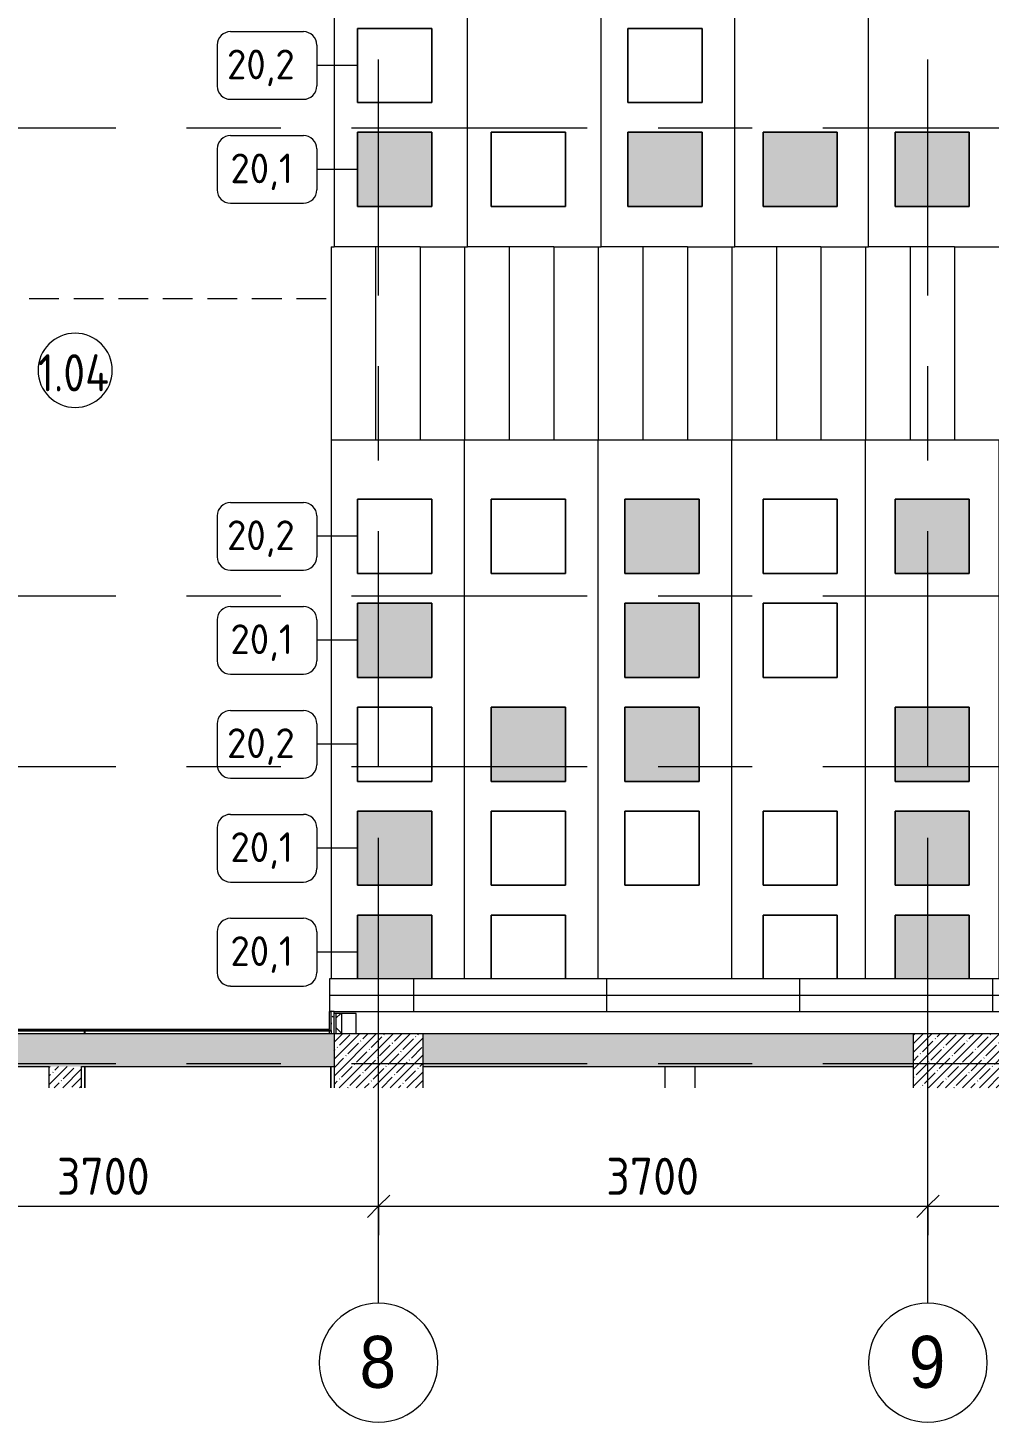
# Model space of a CAD drawing. Header units: millimetres. Extents: x -3724 to 231642, y -8553 to 29017.
# Drawn here: x 217561 to 224035, y 12586 to 21973 of the extents above; entities that cross this region are included whole.
import ezdxf

# ---------------------------------------------------------------- set-up
doc = ezdxf.new("R2010")
doc.units = ezdxf.units.MM
doc.linetypes.add('ADSK_Штрих_ш2 п1', pattern=[300, 200, -100])
doc.linetypes.add('Осевая', pattern=[3175, 635, -476.25, 1587.5, -476.25])
for name, color, linetype, lineweight in [('A-ANNO-DIMS', 7, 'Continuous', 9), ('A-ANNO-DIMS-100', 7, 'Continuous', 9), ('A-AREA-IDEN', 7, 'Continuous', 9), ('A-DETL-1', 7, 'ADSK_Штрих_ш2 п1', 9), ('A-WALL', 7, 'Continuous', 9), ('I-FURN-IDEN', 7, 'Continuous', 9), ('I-WALL', 7, 'Continuous', 9), ('S-COLS', 7, 'Continuous', 9), ('S-STRS', 7, 'Continuous', 13), ('S-STRS-1', 7, 'Continuous', 9), ('Оси', 7, 'Continuous', 9), ('Оси-1', 7, 'Continuous', 20), ('Оси-2', 7, 'Осевая', 9)]:
    doc.layers.add(name, color=color, linetype=linetype, lineweight=lineweight)
for name, color, linetype, lineweight, true_color in [('A-WALL-1', 9, 'Continuous', 9, 0x808080), ('A-WALL-FNSH-1', 9, 'Continuous', 9, 0x808080), ('A-WALL-PATT-1', 7, 'Continuous', 9, 0x787878), ('I-FURN-4', 7, 'Continuous', 13, 0x214343), ('I-FURN-6', 7, 'Continuous', 13, 0xa8c4c4)]:
    doc.layers.add(name, color=color, linetype=linetype, lineweight=lineweight, true_color=true_color)
doc.layers.add('I-FURN-5', color=7, linetype='Continuous', lineweight=13, true_color=0xa4d9d9, transparency=1)
doc.styles.add('Arial', font='arial.ttf', dxfattribs={"width": 0.9, "height": 350})
doc.styles.add('GOST Common', font='GOST_Common.ttf', dxfattribs={"height": 200})
doc.styles.add('GOST Common_1', font='GOST_Common.ttf', dxfattribs={"width": 0.9, "height": 250})
doc.styles.add('ISOCPEUR', font='isocpeur.ttf', dxfattribs={"width": 0.9, "height": 250})
doc.dimstyles.new('ISO-2_5_0_9К_БОЛЬШОЙ', dxfattribs={"dimscale": 304.8, "dimtxt": 248.995294, "dimasz": 0.492126, "dimexe": 0.393701, "dimexo": 0.984252, "dimgap": 0, "dimtad": 1, "dimdec": 0, "dimrnd": 10, "dimzin": 0, "dimdsep": 46, "dimtxsty": 'ISOCPEUR', "dimblk1": 'OBLIQUE', "dimblk2": 'OBLIQUE', "dimsah": 1, "dimcen": 0.09, "dimdle": 0.393701, "dimazin": 0, "dimtfac": 1, "dimtdec": 4, "dimtix": 1, "dimtmove": 0, "dimatfit": 3, "dimfxl": 1, "dimtvp": 1, "dimtolj": 1, "dimtzin": 0, "dimarcsym": 2})
pattern_1 = [(45, (197712.85, 0), (-57.02463, 57.02463), []), (45, (197769.88, 0), (-57.02463, 57.02463), [100.806, -20.161, 3.353, -16.808])]

# ---------------------------------------------------------------- blocks, each defined once
blk = doc.blocks.new('BSC_Колонна _Прямоугольная - 600х600-V291-План мебели_ фрагмент 1')
at = {"layer": 'S-COLS'}
h = blk.add_hatch(dxfattribs=at)
h.set_pattern_fill('FP_12', color=256, style=0, pattern_type=2)
h.set_pattern_definition([(45, (-26110, -14900), (-57.02463, 57.02463), []), (45, (-26052.975, -14900), (-57.02463, 57.02463), [100.806, -20.161, 3.353, -16.808])])
h.paths.add_polyline_path([(300, -63.5), (300, 300), (-300, 300), (-300, -63.5)])
for p, q in [((300, 300), (-300, 300)), ((-300, 300), (-300, -63.5)), ((300, -63.5), (300, 300))]:
    blk.add_line(p, q, dxfattribs=at)
blk = doc.blocks.new('Перекрытия 3 - Перекрытия 4-20977624-План мебели_ фрагмент 1')
at = {"layer": 'S-STRS'}
for p, q in [((21910, 26131.1), (21910, 20500)), ((22810, 20500), (22810, 26131.1)), ((23710, 20500), (23710, 26131.1)), ((24610, 20500), (24610, 26131.1)), ((25510, 20500), (25510, 26131.1)), ((26410, 20500), (26410, 26131.1)), ((27310, 20500), (27310, 26131.1)), ((28210, 20500), (28210, 26131.1)), ((29110, 20500), (29110, 26131.1)), ((30010, 22600), (30010, 26131.1)), ((30010, 20500), (30010, 22000)), ((22490, 20500), (21910, 20500)), ((23390, 20500), (22810, 20500)), ((24290, 20500), (23710, 20500)), ((25190, 20500), (24610, 20500)), ((26090, 20500), (25510, 20500)), ((26990, 20500), (26410, 20500)), ((27890, 20500), (27310, 20500)), ((28790, 20500), (28210, 20500)), ((29690, 20500), (29110, 20500)), ((30449, 20500), (30010, 20500))]:
    blk.add_line(p, q, dxfattribs=at)
blk = doc.blocks.new('BSC_Колонна _Прямоугольная - 600х600-V298-План мебели_ фрагмент 1')
at = {"layer": 'S-COLS'}
h = blk.add_hatch(dxfattribs=at)
h.set_pattern_fill('FP_70', color=256, style=0, pattern_type=2)
h.set_pattern_definition([(45, (-22210, -14900), (-57.02463, 57.02463), []), (45, (-22152.975, -14900), (-57.02463, 57.02463), [100.806, -20.161, 3.353, -16.808])])
h.paths.add_polyline_path([(-300, -63.5), (300, -63.5), (300, 300), (-300, 300), (-300, 80)])
for p, q in [((300, 300), (-300, 300)), ((-300, 300), (-300, -63.5)), ((300, -63.5), (300, 300))]:
    blk.add_line(p, q, dxfattribs=at)
blk = doc.blocks.new('Подушка 500500  - Подушка 500500 -30734744-План мебели_ фрагмент 1')
at = {"layer": 'I-FURN-5'}
blk.add_hatch(color=256, dxfattribs=at).paths.add_polyline_path([(-250, -250), (250, -250), (250, 250), (-250, 250)])
at = {"layer": 'I-FURN-4'}
for p, q in [((250, 250), (-250, 250)), ((-250, 250), (-250, -250)), ((-250, -250), (-250, 250)), ((-250, 250), (250, 250)), ((250, -250), (250, 250)), ((250, 250), (250, -250)), ((-250, -250), (250, -250)), ((250, -250), (-250, -250))]:
    blk.add_line(p, q, dxfattribs=at)
blk = doc.blocks.new('Подушка 500500  - Подушка 500х500 _второго цвета_-30765996-План мебели_ фрагмент 1')
at = {"layer": 'I-FURN-6'}
for p, q in [((250, 250), (-250, 250)), ((-250, 250), (-250, -250)), ((-250, -250), (-250, 250)), ((-250, 250), (250, 250)), ((250, -250), (250, 250)), ((250, 250), (250, -250)), ((-250, -250), (250, -250)), ((250, -250), (-250, -250))]:
    blk.add_line(p, q, dxfattribs=at)
blk = doc.blocks.new('Подушка 500500  - Подушка 500500 -V301-План мебели_ фрагмент 1')
at = {"layer": 'I-FURN-5'}
blk.add_hatch(color=256, dxfattribs=at).paths.add_polyline_path([(250, -180), (250, 250), (-250, 250), (-250, -180)])
at = {"layer": 'I-FURN-4'}
for p, q in [((250, 250), (-250, 250)), ((-250, 250), (-250, -180)), ((-250, -180), (-250, 250)), ((-250, 250), (250, 250)), ((250, -180), (250, 250)), ((250, 250), (250, -180))]:
    blk.add_line(p, q, dxfattribs=at)
blk = doc.blocks.new('Подушка 500500  - Подушка 500х500 _второго цвета_-V302-План мебели_ фрагмент 1')
at = {"layer": 'I-FURN-6'}
for p, q in [((250, 250), (-250, 250)), ((-250, 250), (-250, -180)), ((-250, -180), (-250, 250)), ((-250, 250), (250, 250)), ((250, -180), (250, 250)), ((250, 250), (250, -180))]:
    blk.add_line(p, q, dxfattribs=at)
blk = doc.blocks.new('Перекрытия 2 - Перекрытия 4-32990152-План мебели_ фрагмент 1')
at = {"layer": 'S-STRS'}
for p, q in [((21910, 19180), (22510, 19180)), ((21910, 19180), (21910, 15550)), ((22810, 19180), (23410, 19180)), ((22810, 15550), (22810, 19180)), ((23710, 19180), (24310, 19180)), ((23710, 15550), (23710, 19180)), ((24610, 19180), (25210, 19180)), ((24610, 15550), (24610, 19180)), ((25510, 19180), (26110, 19180)), ((25510, 15550), (25510, 19180)), ((26410, 19180), (27010, 19180)), ((26410, 15550), (26410, 19180)), ((27310, 19180), (27910, 19180)), ((27310, 15550), (27310, 19180)), ((28210, 19180), (28810, 19180)), ((28210, 15550), (28210, 19180)), ((29110, 19180), (29710, 19180)), ((29110, 15550), (29110, 19180)), ((30010, 19180), (30610, 19180)), ((30010, 15550), (30010, 19180)), ((30610, 18430), (30610, 19180)), ((30610, 15550), (30610, 17830))]:
    blk.add_line(p, q, dxfattribs=at)
blk = doc.blocks.new('Стены наклон_ амфитеатр - Стены наклон_ амфитеатр-32992696-План мебели_ фрагмент 1')
at = {"layer": 'A-WALL-PATT-1'}
h = blk.add_hatch(dxfattribs=at)
h.set_pattern_fill('FP_218', color=256, style=0, pattern_type=2)
h.set_pattern_definition([(180, (26460, 15460), (-4e-13, -3050), []), (270, (26460, 15460), (1300, 8e-14), [])])
h.paths.add_polyline_path([(21879, 15350), (31041, 15350), (31041, 15570), (21879, 15570)])
at = {"layer": 'A-WALL'}
for p, q in [((31041, 15570), (21879, 15570)), ((21879, 15570), (21879, 15350)), ((31041, 15350), (31041, 15570)), ((21879, 15350), (21890, 15350)), ((31030, 15350), (31041, 15350))]:
    blk.add_line(p, q, dxfattribs=at)
blk = doc.blocks.new('Ось сетки - D8-29747960-План мебели_ фрагмент 1')
at = {"layer": 'Оси-1'}
for start, end in [(360, 180), (180, 360)]:
    blk.add_arc((0, 0), 4, start, end, dxfattribs=at)
blk = doc.blocks.new('DIMBLOCK135-План мебели_ фрагмент 1')
at = {"layer": 'A-ANNO-DIMS-100'}
for p, q in [((216222.9, 13845.3), (216222.9, 14159.3)), ((219922.9, 13845.3), (219922.9, 14159.3)), ((216222.9, 14039.3), (219922.9, 14039.3)), ((216222.9, 14039.3), (216222.9, 13845.3)), ((219922.9, 14039.3), (219922.9, 13845.3))]:
    blk.add_line(p, q, dxfattribs=at)
at = {"layer": 'A-ANNO-DIMS-100', "lineweight": 20}
for p, q in [((216222.9, 14039.3), (216297.9, 14114.3)), ((219922.9, 14039.3), (219997.9, 14114.3)), ((216222.9, 14039.3), (216147.9, 13964.3)), ((219922.9, 14039.3), (219847.9, 13964.3))]:
    blk.add_line(p, q, dxfattribs=at)
at = {"layer": 'A-ANNO-DIMS-100', "color": 0, "insert": (217756.8, 14365.9), "char_height": 250, "width": 758.478, "attachment_point": 1, "line_spacing_factor": 1.149209, "style": 'ISOCPEUR'}
blk.add_mtext('3700', dxfattribs=at)
blk = doc.blocks.new('_Oblique')
at = {"color": 0, "linetype": 'ByBlock', "lineweight": -2}
blk.add_line((-0.5, -0.5), (0.5, 0.5), dxfattribs=at)
blk = doc.blocks.new('DIMBLOCK136-План мебели_ фрагмент 1')
at = {"layer": 'A-ANNO-DIMS-100'}
for p, q in [((219922.9, 13845.3), (219922.9, 14159.3)), ((223622.9, 13845.3), (223622.9, 14159.3)), ((219922.9, 14039.3), (223622.9, 14039.3)), ((219922.9, 14039.3), (219922.9, 13845.3)), ((223622.9, 14039.3), (223622.9, 13845.3))]:
    blk.add_line(p, q, dxfattribs=at)
at = {"layer": 'A-ANNO-DIMS-100', "lineweight": 20}
for p, q in [((219922.9, 14039.3), (219997.9, 14114.3)), ((223622.9, 14039.3), (223697.9, 14114.3)), ((219922.9, 14039.3), (219847.9, 13964.3)), ((223622.9, 14039.3), (223547.9, 13964.3))]:
    blk.add_line(p, q, dxfattribs=at)
at = {"layer": 'A-ANNO-DIMS-100', "color": 0, "insert": (221456.8, 14365.9), "char_height": 250, "width": 758.478, "attachment_point": 1, "line_spacing_factor": 1.149209, "style": 'ISOCPEUR'}
blk.add_mtext('3700', dxfattribs=at)
blk = doc.blocks.new('DIMBLOCK137-План мебели_ фрагмент 1')
at = {"layer": 'A-ANNO-DIMS-100'}
for p, q in [((223622.9, 13845.3), (223622.9, 14159.3)), ((227322.9, 13845.3), (227322.9, 14159.3)), ((223622.9, 14039.3), (227322.9, 14039.3)), ((223622.9, 14039.3), (223622.9, 13845.3)), ((227322.9, 14039.3), (227322.9, 13845.3))]:
    blk.add_line(p, q, dxfattribs=at)
at = {"layer": 'A-ANNO-DIMS-100', "lineweight": 20}
for p, q in [((223622.9, 14039.3), (223697.9, 14114.3)), ((227322.9, 14039.3), (227397.9, 14114.3)), ((223622.9, 14039.3), (223547.9, 13964.3)), ((227322.9, 14039.3), (227247.9, 13964.3))]:
    blk.add_line(p, q, dxfattribs=at)
at = {"layer": 'A-ANNO-DIMS-100', "color": 0, "insert": (225156.8, 14365.9), "char_height": 250, "width": 758.478, "attachment_point": 1, "line_spacing_factor": 1.149209, "style": 'ISOCPEUR'}
blk.add_mtext('3700', dxfattribs=at)
blk = doc.blocks.new('Марка_Помещения - Номер-25198446-План мебели_ фрагмент 1')
at = {"layer": 'A-AREA-IDEN'}
for start, end in [(360, 180), (180, 360)]:
    blk.add_arc((0, 0), 2.5, start, end, dxfattribs=at)
blk = doc.blocks.new('Марка_Мебель - В прямоуг_Balcon_Марка-25523697-План мебели_ фрагмент 1')
at = {"layer": 'I-FURN-IDEN'}
for p, q in [((-2.455, 2.278), (2.455, 2.278)), ((-3.355, 1.378), (-3.355, -1.384)), ((3.355, 1.378), (3.355, -1.378)), ((-2.461, -2.278), (2.455, -2.278))]:
    blk.add_line(p, q, dxfattribs=at)
for centre, radius, start, end in [((-2.455, 1.378), 0.9, 90, 180), ((2.455, 1.378), 0.9, 0, 90), ((-2.461, -1.384), 0.893, 180, 270), ((2.455, -1.378), 0.9, 270, 0)]:
    blk.add_arc(centre, radius, start, end, dxfattribs=at)

msp = doc.modelspace()

# ---------------------------------------------------------------- hatches: boundary and pattern name
at = {"layer": 'I-WALL'}
h = msp.add_hatch(dxfattribs=at)
h.set_pattern_fill('FP_103', color=256, style=0, pattern_type=2)
h.set_pattern_definition([(0, (197712.853, 0), (121.92, 30.48), [10.058, -81.382, 10.058, -81.382, -487.68]), (0, (197712.853, 0), (121.92, 30.48), [-182.88, 10.058, -172.822, 10.058, -81.382, -213.36]), (0, (197712.853, 0), (121.92, 30.48), [-457.2, 10.058, -50.902, 10.058, -142.342]), (120, (197758.573, 15.24), (-87.356454, 90.345817), [10.058, -81.382, 10.058, -81.382, -487.68]), (120, (197758.573, 15.24), (-87.356454, 90.345817), [-182.88, 10.058, -172.822, 10.058, -81.382, -213.36]), (120, (197758.573, 15.24), (-87.356454, 90.345817), [-457.2, 10.058, -50.902, 10.058, -142.342]), (240, (197773.813, 76.2), (-34.563546, -120.825817), [10.058, -81.382, 10.058, -81.382, -487.68]), (240, (197773.813, 76.2), (-34.563546, -120.825817), [-182.88, 10.058, -172.822, 10.058, -81.382, -213.36]), (240, (197773.813, 76.2), (-34.563546, -120.825817), [-457.2, 10.058, -50.902, 10.058, -142.342])])
h.paths.add_polyline_path([(219603.2, 15200), (219622.9, 15200), (219622.9, 15350), (219602.9, 15350), (219602.9, 15200)])
h = msp.add_hatch(dxfattribs=at)
h.set_pattern_fill('FP_117', color=256, style=0, pattern_type=2)
h.set_pattern_definition([(135, (197712.85, 0), (-84.8528, -84.8528), []), (225, (197712.85, 0), (84.8528, -84.8528), [])])
h.paths.add_polyline_path([(219672.9, 15200), (219672.9, 15337), (219635.9, 15337), (219635.9, 15200)])
h = msp.add_hatch(dxfattribs=at)
h.set_pattern_fill('FP_1', color=256, style=0, pattern_type=2)
h.set_pattern_definition(pattern_1)
h.paths.add_polyline_path([(219622.9, 14980), (219622.9, 15200), (216423.1, 15200), (216423.1, 14980), (218948.1, 14980)])
h.paths.add_polyline_path([(228502.9, 14980), (228502.9, 15200), (228322.9, 15200), (228322.9, 14980)])
h.paths.add_polyline_path([(223522.9, 14980), (223522.9, 15200), (220222.9, 15200), (220222.9, 14980), (221486.6, 14980)])
h.paths.add_polyline_path([(227722.9, 14980), (227722.9, 15200), (224122.9, 15200), (224122.9, 14980), (226563.7, 14980)])
h.paths.add_polyline_path([(215299, 14980), (215823.1, 14980.3), (215823.1, 15200), (212032.9, 15199.1), (212032.9, 14980), (215140.4, 14980)])
h = msp.add_hatch(dxfattribs=at)
h.set_pattern_fill('FP_1', color=256, style=0, pattern_type=2)
h.set_pattern_definition(pattern_1)
h.paths.add_polyline_path([(217922.9, 14836.5), (217922.9, 14980), (217702.9, 14980), (217702.9, 14836.5)])

# ---------------------------------------------------------------- linework, layer by layer
at = {"layer": 'A-DETL-1'}
msp.add_line((214270.5, 20150), (219570.5, 20150), dxfattribs=at)
at = {"layer": 'A-WALL'}
for p, q in [((219635.9, 15337), (219635.9, 15200)), ((219672.9, 15337), (219672.9, 15200))]:
    msp.add_line(p, q, dxfattribs=at)
at = {"layer": 'A-WALL-1'}
for p, q in [((219622.9, 15350), (219602.9, 15350)), ((219622.9, 15200), (219622.9, 15350)), ((219772.9, 15337), (219622.9, 15337)), ((219772.9, 15200), (219772.9, 15337)), ((219602.9, 15222), (219602.9, 15200)), ((219622.9, 15200), (216423.1, 15200)), ((223522.9, 15200), (220222.9, 15200)), ((216423.1, 14980), (217702.9, 14980)), ((217702.9, 14980), (217702.9, 14836.5)), ((217922.9, 14980), (219622.9, 14980)), ((217922.9, 14836.5), (217922.9, 14980)), ((220222.9, 14980), (223522.9, 14980))]:
    msp.add_line(p, q, dxfattribs=at)
at = {"layer": 'A-WALL-FNSH-1'}
for p, q in [((219602.9, 15352), (219600.9, 15352)), ((219600.9, 15352), (219600.9, 15222)), ((219602.9, 15222), (219602.9, 15352)), ((219600.9, 15222), (211643.1, 15222)), ((211643.1, 15220), (219602.9, 15220))]:
    msp.add_line(p, q, dxfattribs=at)
at = {"layer": 'I-FURN-IDEN'}
for p, q in [((219781.9, 21720), (219507, 21720)), ((219781.9, 21020), (219507, 21020)), ((219781.9, 18550), (219507, 18550)), ((219781.9, 17850), (219507, 17850)), ((219781.9, 17150), (219507, 17150)), ((219781.9, 16450), (219507, 16450)), ((219781.9, 15750), (219507, 15750))]:
    msp.add_line(p, q, dxfattribs=at)
at = {"layer": 'I-WALL'}
for p, q in [((219591.9, 15231), (219591.9, 15350)), ((219622.9, 15350), (228322.9, 15350)), ((219591.9, 15220), (211643.1, 15220)), ((211644.1, 15231), (219591.9, 15231)), ((217942.9, 15200), (217942.9, 15220)), ((217943.9, 15220), (217943.9, 15200)), ((219591.9, 15200), (219591.9, 15220)), ((217942.9, 14980), (217942.9, 14836.5)), ((217943.9, 14980), (217943.9, 14836.5)), ((219601.9, 14836.5), (219601.9, 14980)), ((219602.9, 14836.5), (219602.9, 14980)), ((221852.9, 14836.5), (221852.9, 14980)), ((222052.9, 14980), (222052.9, 14836.5))]:
    msp.add_line(p, q, dxfattribs=at)
at = {"layer": 'S-STRS-1'}
for p, q in [((219602.9, 20500), (219602.9, 19200)), ((219602.9, 20500), (219622.9, 20500)), ((219602.9, 20500), (219602.9, 19200)), ((219902.9, 20500), (219902.9, 19200)), ((219902.9, 20500), (219902.9, 19200)), ((220202.9, 20500), (220502.9, 20500)), ((220202.9, 20500), (220202.9, 19200)), ((220202.9, 20500), (220202.9, 19200)), ((220502.9, 20500), (220522.9, 20500)), ((220502.9, 20500), (220502.9, 19200)), ((220502.9, 20500), (220502.9, 19200)), ((220802.9, 20500), (220802.9, 19200)), ((220802.9, 20500), (220802.9, 19200)), ((221102.9, 20500), (221402.9, 20500)), ((221102.9, 20500), (221102.9, 19200)), ((221102.9, 20500), (221102.9, 19200)), ((221402.9, 20500), (221422.9, 20500)), ((221402.9, 20500), (221402.9, 19200)), ((221402.9, 20500), (221402.9, 19200)), ((221702.9, 20500), (221702.9, 19200)), ((221702.9, 20500), (221702.9, 19200)), ((222002.9, 20500), (222302.9, 20500)), ((222002.9, 20500), (222002.9, 19200)), ((222002.9, 20500), (222002.9, 19200)), ((222302.9, 20500), (222322.9, 20500)), ((222302.9, 20500), (222302.9, 19200)), ((222302.9, 20500), (222302.9, 19200)), ((222602.9, 20500), (222602.9, 19200)), ((222602.9, 20500), (222602.9, 19200)), ((222902.9, 20500), (223202.9, 20500)), ((222902.9, 20500), (222902.9, 19200)), ((222902.9, 20500), (222902.9, 19200)), ((223202.9, 20500), (223222.9, 20500)), ((223202.9, 20500), (223202.9, 19200)), ((223202.9, 20500), (223202.9, 19200)), ((223502.9, 20500), (223502.9, 19200)), ((223502.9, 20500), (223502.9, 19200)), ((223802.9, 20500), (224102.9, 20500)), ((223802.9, 20500), (223802.9, 19200)), ((223802.9, 20500), (223802.9, 19200)), ((220202.9, 19200), (220502.9, 19200)), ((221102.9, 19200), (221402.9, 19200)), ((222002.9, 19200), (222302.9, 19200)), ((222902.9, 19200), (223202.9, 19200)), ((223802.9, 19200), (224102.9, 19200))]:
    msp.add_line(p, q, dxfattribs=at)
at = {"layer": 'Оси'}
for p, q in [((219922.9, 13385.9), (219922.9, 15885.9)), ((223622.9, 13385.9), (223622.9, 15885.9))]:
    msp.add_line(p, q, dxfattribs=at)
at = {"layer": 'Оси-2'}
for p, q in [((219922.9, 15885.9), (219922.9, 24898.1)), ((223622.9, 15885.9), (223622.9, 24898.1)), ((212280.1, 21300), (229052.9, 21300)), ((212280.1, 18150), (229052.9, 18150)), ((212280.1, 17000), (229052.9, 17000)), ((212280.1, 15000), (229052.9, 15000))]:
    msp.add_line(p, q, dxfattribs=at)

# ---------------------------------------------------------------- block references
at = {"layer": 'A-AREA-IDEN', "xscale": 99.99999999999993, "yscale": 99.99999999999993, "zscale": 99.99999999999993}
msp.add_blockref('Марка_Помещения - Номер-25198446-План мебели_ фрагмент 1', (217879.5, 19667.3), dxfattribs=at)
at = {"layer": 'A-WALL'}
msp.add_blockref('Стены наклон_ амфитеатр - Стены наклон_ амфитеатр-32992696-План мебели_ фрагмент 1', (197712.9, 0), dxfattribs=at)
at = {"layer": 'I-FURN-4'}
for name, p in [('Подушка 500500  - Подушка 500500 -30734744-План мебели_ фрагмент 1', (220031.9, 21020)), ('Подушка 500500  - Подушка 500500 -30734744-План мебели_ фрагмент 1', (221851.9, 21020)), ('Подушка 500500  - Подушка 500500 -30734744-План мебели_ фрагмент 1', (222762.9, 21020)), ('Подушка 500500  - Подушка 500500 -30734744-План мебели_ фрагмент 1', (223651.9, 21020)), ('Подушка 500500  - Подушка 500500 -30734744-План мебели_ фрагмент 1', (221831.9, 18550)), ('Подушка 500500  - Подушка 500500 -30734744-План мебели_ фрагмент 1', (223651.9, 18550)), ('Подушка 500500  - Подушка 500500 -30734744-План мебели_ фрагмент 1', (220031.9, 17850)), ('Подушка 500500  - Подушка 500500 -30734744-План мебели_ фрагмент 1', (221831.9, 17850)), ('Подушка 500500  - Подушка 500500 -30734744-План мебели_ фрагмент 1', (220931.9, 17150)), ('Подушка 500500  - Подушка 500500 -30734744-План мебели_ фрагмент 1', (221831.9, 17150)), ('Подушка 500500  - Подушка 500500 -30734744-План мебели_ фрагмент 1', (223651.9, 17150)), ('Подушка 500500  - Подушка 500500 -30734744-План мебели_ фрагмент 1', (220031.9, 16450)), ('Подушка 500500  - Подушка 500500 -30734744-План мебели_ фрагмент 1', (223651.9, 16450)), ('Подушка 500500  - Подушка 500500 -V301-План мебели_ фрагмент 1', (220031.9, 15750)), ('Подушка 500500  - Подушка 500500 -V301-План мебели_ фрагмент 1', (223651.9, 15750))]:
    msp.add_blockref(name, p, dxfattribs=at)
at = {"layer": 'I-FURN-6'}
for name, p in [('Подушка 500500  - Подушка 500х500 _второго цвета_-30765996-План мебели_ фрагмент 1', (220031.9, 21720)), ('Подушка 500500  - Подушка 500х500 _второго цвета_-30765996-План мебели_ фрагмент 1', (221851.9, 21720)), ('Подушка 500500  - Подушка 500х500 _второго цвета_-30765996-План мебели_ фрагмент 1', (220931.9, 21020)), ('Подушка 500500  - Подушка 500х500 _второго цвета_-30765996-План мебели_ фрагмент 1', (220031.9, 18550)), ('Подушка 500500  - Подушка 500х500 _второго цвета_-30765996-План мебели_ фрагмент 1', (220931.9, 18550)), ('Подушка 500500  - Подушка 500х500 _второго цвета_-30765996-План мебели_ фрагмент 1', (222762.9, 18550)), ('Подушка 500500  - Подушка 500х500 _второго цвета_-30765996-План мебели_ фрагмент 1', (222762.9, 17850)), ('Подушка 500500  - Подушка 500х500 _второго цвета_-30765996-План мебели_ фрагмент 1', (220031.9, 17150)), ('Подушка 500500  - Подушка 500х500 _второго цвета_-30765996-План мебели_ фрагмент 1', (220931.9, 16450)), ('Подушка 500500  - Подушка 500х500 _второго цвета_-30765996-План мебели_ фрагмент 1', (221831.9, 16450)), ('Подушка 500500  - Подушка 500х500 _второго цвета_-30765996-План мебели_ фрагмент 1', (222762.9, 16450)), ('Подушка 500500  - Подушка 500х500 _второго цвета_-V302-План мебели_ фрагмент 1', (220931.9, 15750)), ('Подушка 500500  - Подушка 500х500 _второго цвета_-V302-План мебели_ фрагмент 1', (222762.9, 15750))]:
    msp.add_blockref(name, p, dxfattribs=at)
at = {"layer": 'I-FURN-IDEN', "xscale": 99.99999999999993, "yscale": 99.99999999999993, "zscale": 99.99999999999993}
for p in [(219171.6, 21720), (219171.6, 21020), (219171.6, 18550), (219171.6, 17850), (219171.6, 17150), (219171.6, 16450), (219171.6, 15750)]:
    msp.add_blockref('Марка_Мебель - В прямоуг_Balcon_Марка-25523697-План мебели_ фрагмент 1', p, dxfattribs=at)
at = {"layer": 'S-COLS'}
for name, p in [('BSC_Колонна _Прямоугольная - 600х600-V298-План мебели_ фрагмент 1', (219922.9, 14900)), ('BSC_Колонна _Прямоугольная - 600х600-V291-План мебели_ фрагмент 1', (223822.9, 14900))]:
    msp.add_blockref(name, p, dxfattribs=at)
at = {"layer": 'S-STRS'}
for name, p in [('Перекрытия 3 - Перекрытия 4-20977624-План мебели_ фрагмент 1', (197712.9, 0)), ('Перекрытия 2 - Перекрытия 4-32990152-План мебели_ фрагмент 1', (197692.9, 20))]:
    msp.add_blockref(name, p, dxfattribs=at)
at = {"layer": 'Оси-1', "xscale": 99.99999999999993, "yscale": 99.99999999999993, "zscale": 99.99999999999993}
for p in [(219922.9, 12985.9), (223622.9, 12985.9)]:
    msp.add_blockref('Ось сетки - D8-29747960-План мебели_ фрагмент 1', p, dxfattribs=at)

# ---------------------------------------------------------------- texts
at = {"layer": 'A-AREA-IDEN', "insert": (217628.6, 19775.8), "char_height": 250, "width": 627.721, "attachment_point": 1, "style": 'GOST Common_1'}
msp.add_mtext('1.04', dxfattribs=at)
at = {"layer": 'I-FURN-IDEN', "char_height": 200, "attachment_point": 1, "style": 'GOST Common'}
for s, insert, width in [('20,2', (218902.1, 21827.1), 617.299), ('20,1', (218925.1, 21127.1), 561.181), ('20,2', (218902.1, 18657.1), 617.299), ('20,1', (218925.1, 17957.1), 561.181), ('20,2', (218902.1, 17257.1), 617.299), ('20,1', (218925.1, 16557.1), 561.181), ('20,1', (218925.1, 15857.1), 561.181)]:
    msp.add_mtext(s, dxfattribs=dict(at, insert=insert, width=width))
at = {"layer": 'Оси', "char_height": 350, "width": 303.038, "attachment_point": 1, "style": 'Arial'}
for s, insert in [('\\fArial|b0|i0|c204|p34|;\\W.9;8', (219795.3, 13166.6)), ('\\fArial|b0|i0|c204|p34|;\\W.9;9', (223495.3, 13166.6))]:
    msp.add_mtext(s, dxfattribs=dict(at, insert=insert))

# ---------------------------------------------------------------- dimensions: what is measured, and where the dimension line sits
at = {"layer": 'A-ANNO-DIMS'}
for base, p1, p2, picture, middle in [((219922.9, 14039.3), (216222.9, 14145.3), (219922.9, 14145.3), 'DIMBLOCK135-План мебели_ фрагмент 1', (218072.9, 14164.3)), ((223622.9, 14039.3), (219922.9, 14145.3), (223622.9, 14145.3), 'DIMBLOCK136-План мебели_ фрагмент 1', (221772.9, 14164.3)), ((227322.9, 14039.3), (223622.9, 14145.3), (227322.9, 14145.3), 'DIMBLOCK137-План мебели_ фрагмент 1', (225472.9, 14164.3))]:
    dim = msp.add_linear_dim(base=base, p1=p1, p2=p2, dimstyle='ISO-2_5_0_9К_БОЛЬШОЙ', override={"dimpost": '<>', "dimfxl": 3700}, dxfattribs=at)
    dim.commit()
    dim.dimension.update_dxf_attribs({"geometry": picture, "text_midpoint": middle})

doc.saveas('drawing.dxf')
